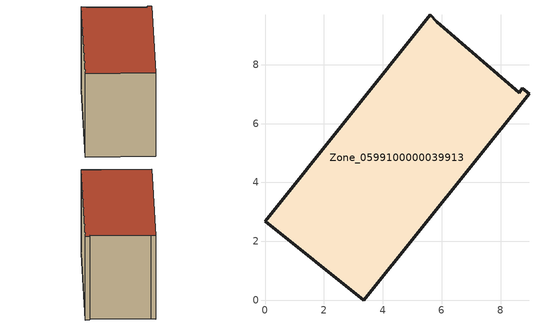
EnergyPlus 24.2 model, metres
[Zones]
Zone_0599100000039913
 floor ground (C_G): 8.63,7.05 8.74,7.2 8.97,7.02 3.36,0 0,2.68 5.61,9.7 5.83,9.47 z0.55
 wall outside (C_F): 3.36,0 8.97,7.02 8.74,7.2 8.63,7.05 5.83,9.47 5.61,9.7 0,2.68 3.36,0 z0.55:6.23
 roof outside (C_R): 8.74,7.2 8.63,7.05 5.83,9.47 5.61,9.7 0,2.68 3.36,0 8.97,7.02 z6.23
[BUILDING]
Pand.0599100000039913: North Axis=0; Terrain=City; Loads Convergence Tolerance Value=0.04; Temperature Convergence Tolerance Value=0.4; Solar Distribution=FullExterior; Maximum Number of Warmup Days=25; Minimum Number of Warmup Days=1
[Site:Location]
Rotterdam.The.Hague.AP_ZH_NLD Design_Conditions: Latitude=51.96; Longitude=4.45; Time Zone=1; Elevation=-4.5
[SITE:GROUNDTEMPERATURE:BUILDINGSURFACE]
18, 18, 18, 18, 18, 18, 18, 18, 18, 18, 18, 18
[MATERIAL] Thermal Absorptance=0.9; Solar Absorptance=0.7; Visible Absorptance=0.7
Name | Roughness | Thickness | Conductivity | Density | Specific Heat
G.TI.1946-1964 | MediumSmooth | 0.15 | 1 | 540 | 1210
F.TI.1946-1964 | Rough | 0.3 | 0.857143 | 1920 | 840
R.TI.1946-1964 | MediumRough | 0.2 | 0.277778 | 1500 | 1000
[CONSTRUCTION]
C_G: G.TI.1946-1964
C_F: F.TI.1946-1964
C_R: R.TI.1946-1964
[ZONE]
Zone_0599100000039913: Type=1; Multiplier=1; Ceiling Height=Autocalculate; Volume=Autocalculate; Floor Area=autocalculate; Part of Total Floor Area=Yes
[ZONEINFILTRATION:DESIGNFLOWRATE]
Infil_Zone_0599100000039913: Zone or ZoneList or Space or SpaceList=Zone_0599100000039913; Schedule=AlwaysOn; Design Flow Rate Calculation Method=Flow/Area; Flow Rate per Floor Area=0.003; Constant Term Coefficient=1; Temperature Term Coefficient=0; Velocity Term Coefficient=0; Velocity Squared Term Coefficient=0
[HVACTEMPLATE:ZONE:IDEALLOADSAIRSYSTEM]
Zone_0599100000039913: Maximum Heating Supply Air Temperature=50; Minimum Cooling Supply Air Temperature=13; Maximum Heating Supply Air Humidity Ratio=0.0156; Minimum Cooling Supply Air Humidity Ratio=0.0077; Heating Limit=NoLimit; Cooling Limit=NoLimit; Dehumidification Control Type=ConstantSensibleHeatRatio; Cooling Sensible Heat Ratio=0.7; Dehumidification Setpoint=60; Humidification Control Type=None; Humidification Setpoint=30; Outdoor Air Method=None; Outdoor Air Flow Rate per Person=0.00944; Outdoor Air Flow Rate per Zone Floor Area=0; Outdoor Air Flow Rate per Zone=0; Demand Controlled Ventilation Type=None; Outdoor Air Economizer Type=NoEconomizer; Heat Recovery Type=None; Sensible Heat Recovery Effectiveness=0.7; Latent Heat Recovery Effectiveness=0.65
[ZONECONTROL:THERMOSTAT]
ThermostatControl_Zone_0599100000039913: Zone or ZoneList=Zone_0599100000039913; Control Type Schedule=DualSetpointControlType; Control 1=Thermostat_Zone_0599100000039913; Temperature Difference Between Cutout And Setpoint=0
[THERMOSTATSETPOINT:DUALSETPOINT]
Thermostat_Zone_0599100000039913: Heating Setpoint Temperature Schedule=HeatingSetpoint_Zone_0599100000039913; Cooling Setpoint Temperature Schedule=CoolingSetpoint_Zone_0599100000039913
[SCHEDULE:COMPACT]
HeatingSetpoint_Zone_0599100000039913: Through: 12/31, For: AllDays, Until: 24:00, 21
CoolingSetpoint_Zone_0599100000039913: Through: 12/31, For: AllDays, Until: 24:00, 24
DualSetpointControlType: Through: 12/31, For: AllDays, Until: 24:00, 4
AlwaysOn: Through: 12/31, For: AllDays, Until: 24:00, 1
